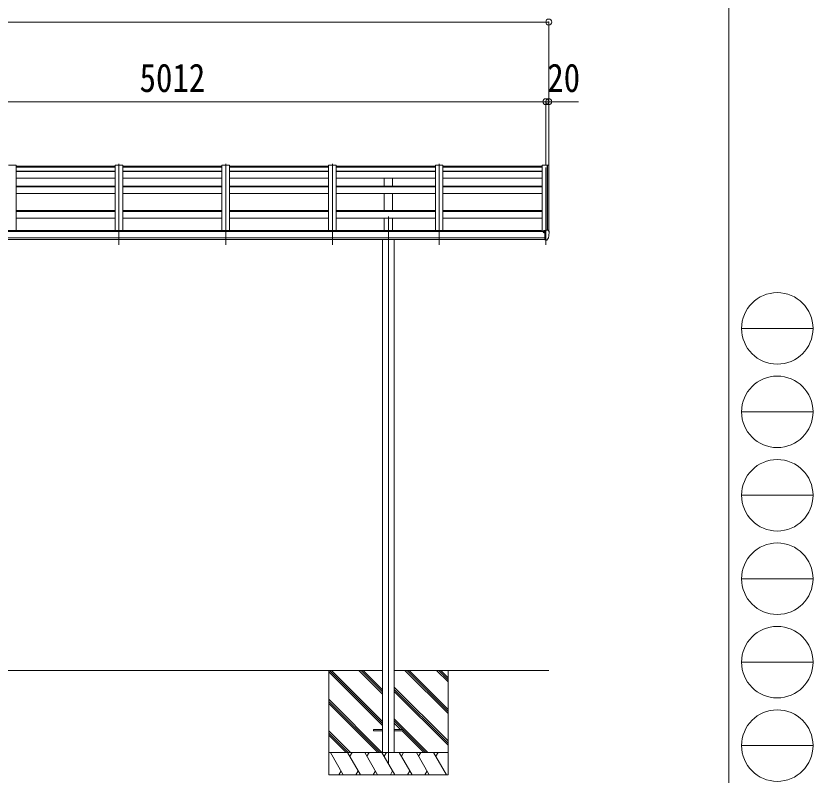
# Model space of a CAD drawing. Units: millimetres at full size, sheet at 1:40. Extents: x -11181 to 11305, y -7804 to 7716.
# Drawn here: x 5956 to 11305, y -4441 to 653 of the extents above; entities that cross this region are included whole.
import ezdxf
from ezdxf.enums import TextEntityAlignment as Align

# ---------------------------------------------------------------- set-up
doc = ezdxf.new("R2010")
doc.units = ezdxf.units.MM
doc.header["$LTSCALE"] = 40
doc.header["$PDMODE"] = 32
doc.header["$PDSIZE"] = 40
for name, color, linetype, lineweight in [('0-0_0', 7, 'Continuous', 9), ('0-1_本体', 4, 'Continuous', 9), ('0-2_部品', 7, 'Continuous', 9), ('0-8_PARTS2', 2, 'Continuous', 9), ('0-A_寸法', 6, 'Continuous', 9), ('F-0_240', 7, 'Continuous', 9)]:
    doc.layers.add(name, color=color, linetype=linetype, lineweight=lineweight)
doc.styles.add('ＭＳ ゴシック', font='')
doc.styles.get('ＭＳ ゴシック').set_extended_font_data('MS Gothic')

msp = doc.modelspace()

# ---------------------------------------------------------------- linework, layer by layer
at = {"layer": '0-0_0'}
for p, q in [((8415.76, -3739.42), (5594.76, -3739.42)), ((8055.26, -3739.42), (8055.26, -4439.42)), ((8415.76, -4095.29), (8059.89, -3739.42)), ((8415.76, -4081.15), (8074.03, -3739.42)), ((8415.76, -3897.3), (8257.88, -3739.42)), ((8415.76, -3883.16), (8272.02, -3739.42)), ((8415.76, -3869.02), (8286.16, -3739.42)), ((9531.26, -3739.42), (8494.76, -3739.42)), ((8855.26, -4028.44), (8566.25, -3739.42)), ((8855.26, -4014.29), (8580.39, -3739.42)), ((8855.26, -4000.15), (8594.53, -3739.42)), ((8855.26, -3816.31), (8778.38, -3739.42)), ((8855.26, -3802.16), (8792.52, -3739.42)), ((8855.26, -3788.02), (8806.66, -3739.42)), ((8855.26, -3739.42), (8855.26, -4439.42)), ((8415.76, -4109.44), (8055.26, -3748.94)), ((8855.26, -4212.28), (8494.76, -3851.79)), ((8855.26, -4226.43), (8494.76, -3865.93)), ((8855.26, -4240.57), (8494.76, -3880.07)), ((8411.9, -4289.42), (8055.26, -3932.79)), ((8397.76, -4289.42), (8055.26, -3946.93)), ((8383.62, -4289.42), (8055.26, -3961.07)), ((8720.27, -4289.42), (8494.76, -4063.92)), ((8551.61, -4134.91), (8494.76, -4078.06)), ((8537.47, -4134.91), (8494.76, -4092.2)), ((8199.77, -4289.42), (8055.26, -4144.92)), ((8185.63, -4289.42), (8055.26, -4159.06)), ((8691.98, -4289.42), (8546.47, -4143.91)), ((8706.13, -4289.42), (8555.26, -4138.56)), ((8171.48, -4289.42), (8055.26, -4173.2)), ((8055.26, -4289.42), (8855.26, -4289.42)), ((8152.15, -4439.42), (8065.55, -4289.42)), ((8267.62, -4439.42), (8181.02, -4289.42)), ((8211.02, -4289.42), (8196.02, -4315.41)), ((8383.09, -4439.42), (8296.49, -4289.42)), ((8311.49, -4315.41), (8326.49, -4289.42)), ((8498.56, -4439.42), (8411.96, -4289.42)), ((8426.96, -4315.41), (8441.96, -4289.42)), ((8614.03, -4439.42), (8527.43, -4289.42)), ((8542.43, -4315.41), (8557.43, -4289.42)), ((8729.5, -4439.42), (8642.9, -4289.42)), ((8657.9, -4315.41), (8672.9, -4289.42)), ((8844.97, -4439.42), (8758.37, -4289.42)), ((8773.37, -4315.41), (8788.37, -4289.42)), ((8855.26, -4439.42), (8055.26, -4439.42)), ((8137.15, -4413.45), (8122.15, -4439.42)), ((8252.62, -4413.45), (8237.62, -4439.42)), ((8368.09, -4413.45), (8353.09, -4439.42)), ((8483.56, -4413.44), (8468.56, -4439.42)), ((8599.03, -4413.44), (8584.03, -4439.42)), ((8714.5, -4413.45), (8699.5, -4439.42))]:
    msp.add_line(p, q, dxfattribs=at)
at = {"layer": '0-1_本体'}
for p, q in [((5906.26, -347.88), (5956.26, -347.88)), ((5956.26, -347.88), (5956.26, -787.18)), ((5956.26, -353.94), (6622.26, -353.94)), ((6622.26, -360.88), (5956.26, -360.88)), ((6622.26, -347.88), (6622.26, -787.18)), ((6622.26, -347.88), (6672.26, -347.88)), ((6672.26, -347.88), (6672.26, -787.18)), ((6672.26, -353.94), (7338.26, -353.94)), ((7338.26, -360.88), (6672.26, -360.88)), ((7338.26, -347.88), (7338.26, -787.18)), ((7338.26, -347.88), (7388.26, -347.88)), ((7388.26, -347.88), (7388.26, -787.18)), ((7388.26, -353.94), (8054.26, -353.94)), ((8054.26, -360.88), (7388.26, -360.88)), ((8054.26, -347.88), (8054.26, -787.18)), ((8054.26, -347.88), (8104.26, -347.88)), ((8104.26, -347.88), (8104.26, -787.18)), ((8104.26, -353.94), (8770.26, -353.94)), ((8770.26, -360.88), (8104.26, -360.88)), ((8770.26, -347.88), (8770.26, -787.18)), ((8770.26, -347.88), (8820.26, -347.88)), ((8820.26, -347.88), (8820.26, -787.18)), ((8820.26, -353.94), (9486.26, -353.94)), ((9486.26, -360.88), (8820.26, -360.88)), ((9486.26, -347.88), (9486.26, -793.88)), ((9522.18, -348.09), (9521.56, -349.71)), ((9522.26, -347.97), (9522.26, -783.7)), ((9530.31, -348.31), (9522.48, -347.9)), ((9531.25, -349.19), (9531.26, -790.25)), ((6622.26, -387.6), (5956.26, -387.6)), ((6622.26, -390.18), (5956.26, -390.18)), ((7338.26, -387.6), (6672.26, -387.6)), ((7338.26, -390.18), (6672.26, -390.18)), ((8054.26, -387.6), (7388.26, -387.6)), ((8054.26, -390.18), (7388.26, -390.18)), ((8770.26, -387.6), (8104.26, -387.6)), ((8770.26, -390.18), (8104.26, -390.18)), ((9486.26, -387.6), (8820.26, -387.6)), ((9486.26, -390.18), (8820.26, -390.18)), ((6622.26, -434.92), (5956.26, -434.92)), ((7338.26, -434.92), (6672.26, -434.92)), ((8054.26, -434.92), (7388.26, -434.92)), ((8770.26, -434.92), (8104.26, -434.92)), ((8427.76, -488.65), (8427.76, -434.92)), ((8482.76, -488.65), (8482.76, -434.92)), ((9486.26, -434.92), (8820.26, -434.92)), ((6622.26, -488.65), (5956.26, -488.65)), ((6622.26, -494.22), (5956.26, -494.22)), ((7338.26, -488.65), (6672.26, -488.65)), ((7338.26, -494.22), (6672.26, -494.22)), ((8054.26, -488.65), (7388.26, -488.65)), ((8054.26, -494.22), (7388.26, -494.22)), ((8770.26, -488.65), (8104.26, -488.65)), ((8770.26, -494.22), (8104.26, -494.22)), ((9486.26, -488.65), (8820.26, -488.65)), ((9486.26, -494.22), (8820.26, -494.22)), ((6622.26, -538.21), (5956.26, -538.21)), ((7338.26, -538.21), (6672.26, -538.21)), ((8054.26, -538.21), (7388.26, -538.21)), ((8770.26, -538.21), (8104.26, -538.21)), ((8427.76, -652.3), (8427.76, -538.21)), ((8482.76, -652.3), (8482.76, -538.21)), ((9486.26, -538.21), (8820.26, -538.21)), ((6622.26, -652.3), (5956.26, -652.3)), ((6622.26, -659.1), (5956.26, -659.1)), ((7338.26, -652.3), (6672.26, -652.3)), ((7338.26, -659.1), (6672.26, -659.1)), ((8054.26, -652.3), (7388.26, -652.3)), ((8054.26, -659.1), (7388.26, -659.1)), ((8770.26, -652.3), (8104.26, -652.3)), ((8770.26, -659.1), (8104.26, -659.1)), ((9486.26, -652.3), (8820.26, -652.3)), ((9486.26, -659.1), (8820.26, -659.1)), ((6622.26, -702.65), (5956.26, -702.65)), ((7338.26, -702.65), (6672.26, -702.65)), ((8054.26, -702.65), (7388.26, -702.65)), ((8770.26, -702.65), (8104.26, -702.65)), ((8427.76, -787.18), (8427.76, -702.65)), ((8482.76, -787.18), (8482.76, -702.65)), ((9486.26, -702.65), (8820.26, -702.65)), ((4505.76, -793.88), (9504.76, -793.88)), ((4529.26, -787.18), (9481.26, -787.18)), ((9481.26, -793.88), (9481.26, -787.18)), ((9504.76, -835.11), (4505.76, -835.11)), ((4505.76, -846.95), (9504.76, -846.88)), ((8415.76, -847.05), (8415.76, -4289.45)), ((8494.76, -847.05), (8494.76, -4289.45))]:
    msp.add_line(p, q, dxfattribs=at)
msp.add_lwpolyline([(9521.56, -783.7), (9521.56, -347.88), (9486.26, -347.88)], dxfattribs=at)
msp.add_circle((9497.29, -798.62), 3, dxfattribs=at)
for centre, radius, start, end in [((9522.46, -348.2), 0.301, 87.13321, 158.93673), ((9530.26, -349.31), 1, 6.67014, 87)]:
    msp.add_arc(centre, radius, start, end, dxfattribs=at)
at = {"layer": '0-2_部品'}
for p, q in [((9494.76, -789.54), (9494.76, -793.5)), ((9509.76, -788.38), (9495.76, -788.43)), ((9499.26, -788.42), (9499.26, -786.52)), ((9499.76, -798.61), (9499.46, -798.61)), ((9500.29, -798.61), (9499.76, -798.61)), ((9500.09, -786.11), (9509.76, -785.38)), ((9504.76, -793.42), (9511.26, -793.03)), ((9509.76, -784.61), (9511.26, -784.61)), ((9509.76, -784.61), (9509.76, -790.78)), ((9511.26, -852.19), (9511.26, -783.69)), ((9526.35, -784.26), (9530.42, -790.07)), ((9533.26, -793.06), (9533.26, -793.69)), ((9504.76, -848.99), (9510.26, -848.99)), ((9510.76, -849.99), (9510.26, -848.99)), ((9511.26, -849.99), (9510.76, -849.99)), ((9512.76, -852.1), (9511.26, -852.19)), ((9512.76, -852.1), (9516.47, -851.87)), ((9518.88, -850.38), (9528.63, -835))]:
    msp.add_line(p, q, dxfattribs=at)
at = {"layer": '0-2_部品', "color": 4}
for p, q in [((8415.76, -4134.91), (8355.26, -4134.91)), ((8355.26, -4134.91), (8355.26, -4143.91)), ((8415.76, -4143.91), (8355.26, -4143.91)), ((8555.26, -4134.91), (8494.76, -4134.91)), ((8555.26, -4143.91), (8494.76, -4143.91)), ((8555.26, -4134.91), (8555.26, -4143.91))]:
    msp.add_line(p, q, dxfattribs=at)
at = {"layer": '0-2_部品'}
for points in [[(9494.76, -796.99), (9494.76, -798.61), (9494.29, -798.61)], [(9499.46, -797.42), (9499.46, -798.61), (9494.76, -798.61)], [(9500.09, -786.11), (9499.92, -786.12), (9499.76, -786.16), (9499.62, -786.2), (9499.49, -786.25), (9499.39, -786.31), (9499.32, -786.38), (9499.27, -786.45), (9499.26, -786.52)], [(9504.76, -848.99), (9504.76, -790.78), (9509.76, -790.78)], [(9511.26, -783.69), (9523.26, -783.69), (9525.59, -783.83)], [(9511.26, -838.3), (9508.1, -837.89), (9504.76, -837.46)]]:
    msp.add_lwpolyline(points, dxfattribs=at)
for centre, radius, start, end in [((9497.26, -798.61), 2.5, 28.35764, 180), ((9497.26, -798.61), 2.5, 0, 28.35764), ((9525.53, -784.83), 1, 35, 86.5), ((9340.77, -793.69), 192.49, 347.8767, 359.9992), ((9530.26, -793.06), 3, 0, 87), ((9516.28, -848.88), 3, 273.5, 330), ((9526.03, -833.5), 3, 330, 348.16652)]:
    msp.add_arc(centre, radius, start, end, dxfattribs=at)
msp.add_ellipse((9495.76, -789.54), major_axis=(0.02, 1.1), ratio=0.906239, start_param=0.0206394, end_param=1.5914357, dxfattribs=at)
at = {"layer": '0-8_PARTS2'}
for p, q in [((6647.26, -881.89), (6647.26, -338.04)), ((7363.26, -881.89), (7363.26, -338.04)), ((8079.26, -881.89), (8079.26, -338.04)), ((8795.26, -881.89), (8795.26, -338.04)), ((9511.26, -362.6), (9511.26, -881.89)), ((8455.26, -693.08), (8455.26, -4368.31))]:
    msp.add_line(p, q, dxfattribs=at)
at = {"layer": '0-A_寸法'}
for p, q in [((-532.73, 612.45), (9531.25, 612.45)), ((9531.25, 612.45), (9531.25, -347.86)), ((9511.25, 78.12), (4499.26, 78.12)), ((9511.25, 78.12), (9531.25, 78.12)), ((9511.25, 78.12), (9511.25, -347.86)), ((9511.25, 78.12), (9511.25, -347.86)), ((9531.25, 78.12), (9731.25, 78.12)), ((9531.25, 78.12), (9531.25, -347.86))]:
    msp.add_line(p, q, dxfattribs=at)
for p in [(9531.25, 612.45), (9511.25, 78.12), (9531.25, 78.12)]:
    msp.add_point(p, dxfattribs=at)
at = {"layer": 'F-0_240', "color": 5}
msp.add_line((10739.39, 7716.46), (10739.39, -7803.54), dxfattribs=at)
at = {"layer": 'F-0_240', "color": 4}
for p, q in [((10824.88, -1443.54), (11304.88, -1443.54)), ((10824.88, -2003.54), (11304.88, -2003.54)), ((10824.88, -2563.54), (11304.88, -2563.54)), ((10824.88, -3123.54), (11304.88, -3123.54)), ((10824.88, -3683.54), (11304.88, -3683.54)), ((10824.88, -4243.54), (11304.88, -4243.54))]:
    msp.add_line(p, q, dxfattribs=at)
for centre in [(11064.88, -1443.54), (11064.88, -2003.54), (11064.88, -2563.54), (11064.88, -3123.54), (11064.88, -3683.54), (11064.88, -4243.54)]:
    msp.add_circle(centre, 240, dxfattribs=at)

# ---------------------------------------------------------------- texts
at = {"layer": '0-A_寸法', "color": 7, "style": 'ＭＳ ゴシック', "width": 0.85}
for s, p in [('5012', (6785.26, 86.12)), ('20', (9521.25, 86.12))]:
    msp.add_text(s, height=190.6, dxfattribs=at).set_placement(p, align=Align.BOTTOM_LEFT)

doc.saveas('drawing.dxf')
